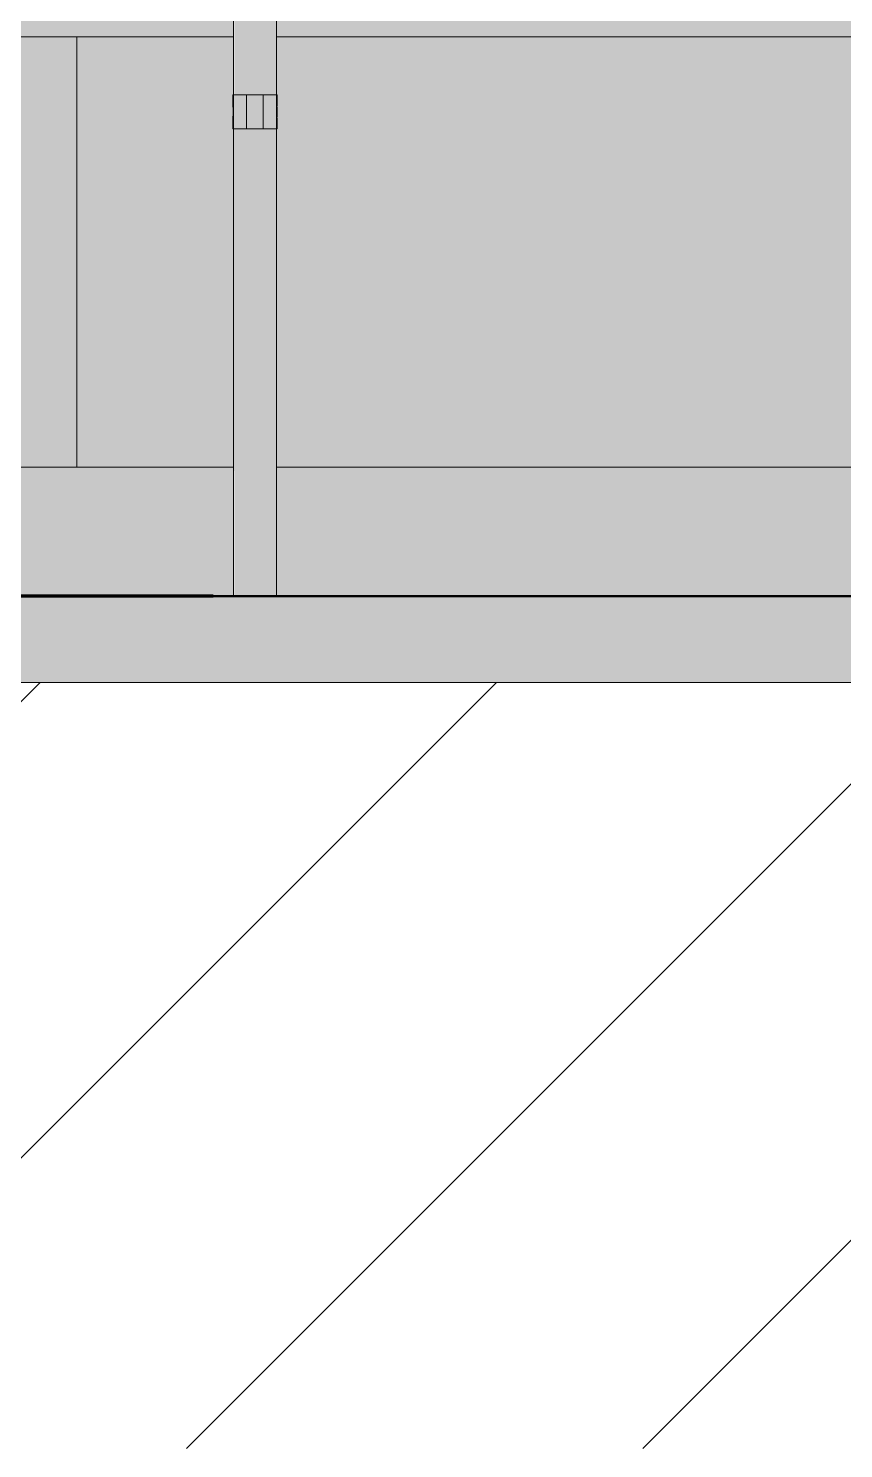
# Model space of a CAD drawing. Header units: millimetres. Extents: x -155050 to -36395, y -2753 to 7638.
# Drawn here: x -118805 to -116909, y -2731 to 570 of the extents above; entities that cross this region are included whole.
import ezdxf

# ---------------------------------------------------------------- set-up
doc = ezdxf.new("R2010")
doc.units = ezdxf.units.MM
for name, pattern in [('IMPORT-DASHED _3_', [19.05, 12.7, -6.35]), ('IMPORT-KAN_dest_PLNA', [31, 7, -6.5, 0, -6.5, 11, 0]), ('IMPORT-KANVBRDO', [20, 7, -6.5, 0, -6.5]), ('IMPORT-VODA_pitna_CARA08', [30, 7, -6.5, 0, -6.5, 7, -3]), ('IMPORT-VODVBRDO', [20, 7, -6.5, 0, -6.5])]:
    doc.linetypes.add(name, pattern=pattern)
for name, color, linetype, lineweight, true_color in [('---1 - PBS PNP-1', 1, 'Continuous', 35, 0xff0000), ('00_pL_hranice pozemku', 1, 'Continuous', 35, 0xff0000), ('00_pL_katastr-1', 150, 'Continuous', 35, 0x007fff), ('00_pL_OCHRANNE PASNO TEPLOVOD-1', 40, 'Continuous', 9, 0xffbf00), ('00_pL_přípoja voda-2', 4, 'IMPORT-VODA_pitna_CARA08', 35, 0x00ffff), ('00_pL_přípojka destova kanalizace-1', 7, 'IMPORT-KAN_dest_PLNA', 9, 0x3f7f3f), ('00_pL_přípojka destova kanalizace-2', 7, 'Continuous', 35, 0x3f7f3f), ('00_pL_přípojka destova kanalizace-3', 7, 'IMPORT-DASHED _3_', 35, 0x3f7f3f), ('00_pL_přípojka splaškova kanalizace-1', 7, 'Continuous', 35, 0xa55252), ('00_pL_přípojka splaškova kanalizace-2', 7, 'IMPORT-DASHED _3_', 35, 0xa55252), ('212_HK_situace_03_dwg-1', 40, 'Continuous', 9, 0xffbf00), ('A-FLOR-2', 7, 'Continuous', 9, 0x5200a5), ('A-GENM-1', 7, 'Continuous', 9, 0xf6eddd), ('A-GENM-2', 7, 'Continuous', 9, 0x646464), ('A-WALL-1', 7, 'Continuous', 9, 0xd7d5cb), ('A-WALL-2', 7, 'Continuous', 9, 0x004080), ('A-WALL-3', 7, 'Continuous', 9, 0xdeddc7), ('A-WALL-4', 7, 'Continuous', 9, 0x787878), ('hch kanal-1', 5, 'IMPORT-VODVBRDO', 9, 0x0000ff), ('hch kanal-3', 30, 'IMPORT-KANVBRDO', 9, 0xff7f00), ('Obrys', 2, 'Continuous', 9, 0xffff00), ('PDF7_0V - Voda návrh', 9, 'Continuous', 9, 0x808080), ('PDF7_36', 9, 'Continuous', 9, 0x808080), ('PDF7_GASNET PLYN STŘEDOTLAK', 9, 'Continuous', 9, 0x808080), ('PDF7_GASNET PLYN STŘEDOTLAK OCHRANNĚ PÁSMO', 7, 'Continuous', 9, 0xa5a552), ('PDF7_GP Budovy', 7, 'Continuous', 9, 0x260000), ('PDF7_GP Plotové linie', 7, 'Continuous', 9, 0x0052a5), ('PDF7_GP Veřejné osvětlení - lampy', 200, 'Continuous', 9, 0xbf00ff), ('PDF7_GP Výšky bodů', 7, 'Continuous', 9, 0x0052a5), ('PDF7_ISS CETIN Zaměřené a kótované vnitřní STP', 9, 'Continuous', 9, 0x808080), ('PDF7_ISS DEŠŤOVÁ KANALIZACE', 9, 'Continuous', 9, 0x808080), ('PDF7_ISS ELEKTRÁRNA OPATOVICE HORKOVOD', 9, 'Continuous', 9, 0x808080), ('PDF7_ISS ELEKTRÁRNA OPATOVICE TEPLOVOD', 9, 'Continuous', 9, 0x808080), ('PDF7_ISS KRÁLOVÉHRADECKÁ PROVOZNÍ SPLAŠKOVÁ KANALIZACE', 9, 'Continuous', 9, 0x808080), ('PDF7_ISS KRÁLOVÉHRADECKÁ PROVOZNÍ VODOVOD HL ŘAD', 9, 'Continuous', 9, 0x808080), ('PDF7_ISS TECHNICKÉ SLUŽBY HK VO', 9, 'Continuous', 9, 0x808080), ('PDF7_ISS ČEZ DISTRIBUCE NN NADZEMNÍ', 9, 'Continuous', 9, 0x808080), ('PDF7_ISS ČEZ DISTRIBUCE VN PODZEMNÍ', 9, 'Continuous', 9, 0x808080), ('PDF7_Slezské Předměstí_646971$0$21900', 7, 'Continuous', 9, 0x002600), ('PDF7_Slezské Předměstí_646971$0$21999', 7, 'Continuous', 9, 0x260000), ('PDF7_Slezské Předměstí_646971$0$23700', 9, 'Continuous', 9, 0x808080), ('PDF7_Znacky-kultury', 7, 'Continuous', 9, 0x29a500), ('PDF7_Znacky-kultury-2', 7, 'Continuous', 140, 0x29a500), ('Vlastní 1_A-DETL-GENF-1', 9, 'Continuous', 9, 0x808080)]:
    doc.layers.add(name, color=color, linetype=linetype, lineweight=lineweight, true_color=true_color)
for name, color, linetype, lineweight in [('00_pL_KOTY', 7, 'Continuous', 9), ('00_pL_stavajici objekty', 7, 'Continuous', 50), ('2966-1_navrh dispozice stroju-HK_dwg-1', 7, 'Continuous', 9), ('A-DETL-THIN', 7, 'Continuous', 9), ('A-WALL', 7, 'Continuous', 9), ('HK_TEREN_SESAZENI_dwg-1', 7, 'Continuous', 9), ('PDF4_Geometry', 7, 'Continuous', 9)]:
    doc.layers.add(name, color=color, linetype=linetype, lineweight=lineweight)

# ---------------------------------------------------------------- blocks, each defined once
blk = doc.blocks.new('2966-1_navrh dispozice stroju-HK_dwg-867852-Řez 3')
at = {"layer": 'Obrys'}
blk.add_line((138905, -750), (125160.4, -750), dxfattribs=at)
blk = doc.blocks.new('212_HK_situace_03_dwg__Oblique-904816-Řez 3')
at = {"layer": '00_pL_KOTY'}
blk.add_line((153148.2, -750), (153959.6, -750), dxfattribs=at)
blk = doc.blocks.new('212_HK_situace_03_dwg__U41-V25-Řez 3')
at = {"layer": '00_pL_přípojka destova kanalizace-2'}
for p, q in [((124532.2, -750), (124498.4, -750)), ((125678.4, -750), (125160.6, -750)), ((125478.4, -750), (125160.8, -750)), ((125388.4, -750), (125160.8, -750))]:
    blk.add_line(p, q, dxfattribs=at)
at = {"layer": '00_pL_přípojka destova kanalizace-3'}
blk.add_line((125588.4, -750), (125160.7, -750), dxfattribs=at)
blk = doc.blocks.new('212_HK_situace_03_dwg__U41-904832-Řez 3')
at = {"layer": '00_pL_přípojka splaškova kanalizace-1'}
for p, q in [((127023.7, -750), (125843.7, -750)), ((126823.6, -750), (126043.6, -750)), ((126733.6, -750), (126133.6, -750))]:
    blk.add_line(p, q, dxfattribs=at)
at = {"layer": '00_pL_přípojka splaškova kanalizace-2'}
blk.add_line((126933.7, -750), (125933.7, -750), dxfattribs=at)
blk = doc.blocks.new('212_HK_situace_03_dwg-886969-Řez 3')
at = {"layer": '---1 - PBS PNP-1'}
for p, q in [((124049.9, -750), (125755.3, -750)), ((153738.7, -750), (125771.1, -750))]:
    blk.add_line(p, q, dxfattribs=at)
at = {"layer": '00_pL_hranice pozemku'}
blk.add_line((124050.1, -750), (155026.4, -750), dxfattribs=at)
at = {"layer": '00_pL_katastr-1'}
for p, q in [((124050.1, -750), (155026.4, -750)), ((124050.1, -750), (155026.4, -750)), ((124050.1, -750), (155026.4, -750)), ((124050.1, -750), (138692.5, -750)), ((155026.4, -750), (124050.1, -750)), ((124050.1, -750), (155026.4, -750)), ((124050.1, -750), (155026.4, -750)), ((155026.4, -750), (124050.1, -750)), ((124050.1, -750), (155026.4, -750)), ((124050.1, -750), (155026.4, -750)), ((124050.1, -750), (155026.4, -750)), ((124050.1, -750), (155026.4, -750)), ((124050.1, -750), (155026.4, -750)), ((124644.4, -750), (155026.4, -750)), ((155026.4, -750), (125825.6, -750))]:
    blk.add_line(p, q, dxfattribs=at)
at = {"layer": '00_pL_katastr-1', "flags": 128}
for points in [[(155026.4, -750), (150295.3, -750), (148608.2, -750), (127976.2, -750), (124050.1, -750)], [(124050.1, -750), (127872.1, -750), (150295.3, -750), (151681.9, -750), (155026.4, -750)], [(124050.1, -750), (125825.6, -750), (124050.1, -750)], [(155026.4, -750), (125388.1, -750), (124050.1, -750)], [(124050.1, -750), (127773, -750), (151681.9, -750), (155026.4, -750)], [(124050.1, -750), (124337.2, -750), (124363.2, -750), (124388.7, -750), (126302.5, -750), (155026.4, -750)], [(155026.4, -750), (153442.5, -750), (153423.7, -750), (149311.7, -750), (145364.2, -750), (143250, -750), (124050.1, -750)], [(124337.2, -750), (126350.2, -750), (155026.4, -750)]]:
    blk.add_lwpolyline(points, dxfattribs=at)
at = {"layer": '00_pL_KOTY', "flags": 128}
blk.add_lwpolyline([(125805.5, -750), (125753.3, -750), (146207, -750), (146226.5, -750), (146207, -750), (150991.5, -750), (151011, -750)], dxfattribs=at)
at = {"layer": '00_pL_OCHRANNE PASNO TEPLOVOD-1'}
for p, q in [((155026.4, -750), (124050.1, -750)), ((124050.1, -750), (155026.4, -750)), ((155026.4, -750), (124050.1, -750))]:
    blk.add_line(p, q, dxfattribs=at)
at = {"layer": '00_pL_přípoja voda-2'}
blk.add_line((125052, -750), (139051.7, -750), dxfattribs=at)
at = {"layer": '00_pL_přípojka destova kanalizace-1', "flags": 128}
blk.add_lwpolyline([(126812, -750), (127006.1, -750), (127129, -750)], dxfattribs=at)
at = {"layer": '00_pL_přípojka destova kanalizace-2', "flags": 128}
blk.add_lwpolyline([(126879.3, -750), (127236.4, -750), (138905, -750)], dxfattribs=at)
at = {"layer": '00_pL_stavajici objekty'}
for p, q in [((155026.4, -750), (124050.1, -750)), ((124050.1, -750), (155026.4, -750)), ((155026.4, -750), (124050.1, -750)), ((124050.1, -750), (155026.4, -750)), ((124050.1, -750), (155026.4, -750))]:
    blk.add_line(p, q, dxfattribs=at)
at = {"layer": 'A-FLOR-2'}
blk.add_line((155026.4, -750), (124050.1, -750), dxfattribs=at)
at = {"layer": 'PDF4_Geometry'}
for p, q in [((124050.1, -750), (155026.4, -750)), ((124050.1, -750), (155026.4, -750)), ((124050.1, -750), (155026.4, -750)), ((124050.1, -750), (155026.4, -750)), ((124858.5, -750), (155026.4, -750)), ((155026.4, -750), (126039.6, -750))]:
    blk.add_line(p, q, dxfattribs=at)
at = {"layer": 'PDF4_Geometry', "flags": 128}
for points in [[(124050.1, -750), (124551.2, -750), (124577.2, -750), (124602.7, -750), (126516.5, -750), (155026.4, -750)], [(124050.1, -750), (126039.6, -750), (124050.1, -750)], [(155026.4, -750), (125602.1, -750), (124050.1, -750)], [(125602.1, -750), (124898.1, -750), (124770.5, -750), (124628.5, -750), (124618.6, -750), (124050.1, -750)], [(155026.4, -750), (153656.5, -750), (153637.8, -750), (149525.7, -750), (145578.2, -750), (143464, -750), (124050.1, -750)], [(124551.2, -750), (126564.2, -750), (155026.4, -750)]]:
    blk.add_lwpolyline(points, dxfattribs=at)
at = {"layer": 'PDF4_Geometry'}
for points in [[(125665.2, -750), (125533.5, -750), (125397.9, -750), (125258.4, -750)], [(125578.5, -750), (125538.2, -750), (125477.9, -750), (125397.9, -750)], [(125633.5, -750), (125583.4, -750), (125511.2, -750), (125416.9, -750)], [(125431.9, -750), (125487.4, -750), (125541.6, -750), (125594.5, -750)], [(125444.3, -750), (125536.9, -750), (125591.7, -750), (125608.7, -750)], [(125445.5, -750), (125512.4, -750), (125530.4, -750), (125499.3, -750)], [(125490.7, -750), (125583.8, -750), (125655.4, -750), (125705.3, -750)], [(125755.7, -750), (125727.4, -750), (125643.6, -750), (125504.3, -750)], [(125564.7, -750), (125627.6, -750), (125664.6, -750), (125675.6, -750)], [(125608.7, -750), (125625.7, -750), (125615.7, -750), (125578.5, -750)], [(125594.5, -750), (125590.2, -750), (125599.7, -750), (125623.2, -750)], [(125623.2, -750), (125646.6, -750), (125684.2, -750), (125736, -750)], [(125675.6, -750), (125686.6, -750), (125672.6, -750), (125633.5, -750)], [(125661.3, -750), (125785.5, -750), (125903.6, -750), (126015.6, -750)], [(125790, -750), (125763.4, -750), (125721.8, -750), (125665.2, -750)], [(125705.3, -750), (125767.2, -750), (125784, -750), (125755.7, -750)], [(125730.5, -750), (125721.7, -750), (125736.5, -750), (125775, -750)], [(125829.4, -750), (125772.4, -750), (125739.5, -750), (125730.5, -750)], [(125736, -750), (125818.1, -750), (125918.5, -750), (126037.4, -750)], [(125775, -750), (125819.5, -750), (125878.1, -750), (125950.8, -750)], [(125828.4, -750), (125829.5, -750), (125816.7, -750), (125790, -750)], [(126050.8, -750), (125978.5, -750), (125904.3, -750), (125828.4, -750)], [(126381.2, -750), (126188.6, -750), (126044.4, -750), (125948.8, -750)], [(125950.8, -750), (126023.5, -750), (126093.4, -750), (126160.2, -750)], [(126108.8, -750), (126066, -750), (126019.1, -750), (125968, -750)], [(126015.6, -750), (126099.8, -750), (126270.9, -750), (126528.6, -750)], [(126037.4, -750), (126156.3, -750), (126255.4, -750), (126334.8, -750)], [(126256.3, -750), (126191.7, -750), (126123.1, -750), (126050.8, -750)], [(126160.2, -750), (126216.7, -750), (126249.4, -750), (126258.4, -750)], [(126258.4, -750), (126267.4, -750), (126253.1, -750), (126215.5, -750)], [(126416.5, -750), (126402.2, -750), (126348.8, -750), (126256.3, -750)], [(126334.8, -750), (126403.5, -750), (126430.8, -750), (126416.5, -750)], [(126878.8, -750), (126804.8, -750), (126638.9, -750), (126381.2, -750)], [(126528.6, -750), (126684.9, -750), (126803.2, -750), (126883.4, -750)], [(126658.8, -750), (126786.7, -750), (126906.3, -750), (127017.8, -750)], [(126998.8, -750), (126928.5, -750), (126840.9, -750), (126735.9, -750)], [(127186.2, -750), (127099.4, -750), (126996.9, -750), (126878.8, -750)], [(126883.4, -750), (126963.6, -750), (127032.3, -750), (127089.4, -750)], [(127161.7, -750), (127123.2, -750), (127068.9, -750), (126998.8, -750)], [(127017.8, -750), (127129.3, -750), (127218.9, -750), (127286.8, -750)], [(127089.4, -750), (127150.6, -750), (127187.3, -750), (127199.6, -750)], [(127199.6, -750), (127211.9, -750), (127199.2, -750), (127161.7, -750)], [(127365.5, -750), (127343.3, -750), (127283.5, -750), (127186.2, -750)], [(127286.8, -750), (127361.6, -750), (127387.8, -750), (127365.5, -750)]]:
    blk.add_open_spline(points, degree=3, dxfattribs=at)
at = {"layer": 'PDF7_0V - Voda návrh'}
for p, q in [((126113, -750), (125794.2, -750)), ((126842.5, -750), (126510.2, -750)), ((127307.8, -750), (127640.1, -750))]:
    blk.add_line(p, q, dxfattribs=at)
at = {"layer": 'PDF7_0V - Voda návrh', "flags": 128}
blk.add_lwpolyline([(126510.2, -750), (126842.5, -750), (126310.8, -750), (125712.6, -750)], dxfattribs=at)
at = {"layer": 'PDF7_36', "flags": 128}
for points in [[(126776.9, -750), (125580.4, -750)], [(127710.9, -750), (126448.1, -750)], [(127497.7, -750), (126634, -750)]]:
    blk.add_lwpolyline(points, close=True, dxfattribs=at)
at = {"layer": 'PDF7_GASNET PLYN STŘEDOTLAK', "flags": 128}
for points in [[(126658.1, -750), (126392.2, -750), (126392.3, -750), (126059.9, -750), (126059.9, -750), (125794, -750), (126059.9, -750), (126059.9, -750), (126392.3, -750), (126392.2, -750)], [(126126.4, -750), (126126.4, -750)], [(126259.3, -750), (126259.3, -750)], [(127854.5, -750), (126990.4, -750)]]:
    blk.add_lwpolyline(points, close=True, dxfattribs=at)
at = {"layer": 'PDF7_GASNET PLYN STŘEDOTLAK OCHRANNĚ PÁSMO', "flags": 128}
for points in [[(125727.3, -750), (125527.9, -750)], [(125528.5, -750), (125727.9, -750)], [(125993.1, -750), (125793.7, -750)], [(125794.4, -750), (125993.8, -750)], [(126325.4, -750), (126126.1, -750)], [(126126.7, -750), (126326.1, -750)], [(126591.3, -750), (126391.9, -750)], [(126392.6, -750), (126592, -750)], [(126923.6, -750), (126724.2, -750)], [(126724.9, -750), (126924.3, -750)], [(126990.7, -750), (127190.1, -750)], [(127255.9, -750), (127056.6, -750)], [(127521.8, -750), (127322.4, -750)], [(127323.1, -750), (127522.5, -750)]]:
    blk.add_lwpolyline(points, close=True, dxfattribs=at)
at = {"layer": 'PDF7_GP Budovy'}
for p, q in [((124050.1, -750), (155026.4, -750)), ((155026.4, -750), (124050.1, -750)), ((124050.1, -750), (155026.4, -750)), ((155026.4, -750), (124050.1, -750))]:
    blk.add_line(p, q, dxfattribs=at)
at = {"layer": 'PDF7_GP Plotové linie', "flags": 128}
blk.add_lwpolyline([(124050.1, -750), (124396.7, -750), (126457.1, -750), (128451.1, -750), (130445.1, -750), (132439, -750), (134433, -750), (136559.9, -750), (138553.9, -750), (140614.3, -750), (142608.3, -750), (144602.2, -750), (146596.2, -750), (148789.6, -750), (150783.6, -750), (152777.5, -750), (154771.5, -750), (155026.4, -750)], dxfattribs=at)
at = {"layer": 'PDF7_GP Veřejné osvětlení - lampy'}
blk.add_line((126802.9, -750), (126337.6, -750), dxfattribs=at)
blk.add_line((126802.9, -750), (126337.6, -750), dxfattribs=at)
at = {"layer": 'PDF7_GP Veřejné osvětlení - lampy', "flags": 128}
blk.add_lwpolyline([(127499.6, -750), (126753.1, -750)], close=True, dxfattribs=at)
at = {"layer": 'PDF7_GP Výšky bodů', "flags": 128}
for points in [[(125984.1, -750), (126050.6, -750), (125851.2, -750), (125917.7, -750), (125917.7, -750), (125851.2, -750), (125784.8, -750), (125718.3, -750), (125718.3, -750), (125651.8, -750), (125651.8, -750), (125651.8, -750)], [(125917.8, -750), (126183.6, -750), (125917.7, -750), (126050.7, -750)], [(126383.1, -750), (126449.6, -750), (126516, -750), (126516, -750), (126516.1, -750), (126516.1, -750), (126449.6, -750), (126383.2, -750), (126117.3, -750), (126250.3, -750)], [(126649, -750), (126782, -750), (126383.2, -750)], [(127431.9, -750), (127564.9, -750), (127365.5, -750), (127365.5, -750), (127365.5, -750), (127299.1, -750), (127232.6, -750), (127166.2, -750), (127166.1, -750), (127166.1, -750), (127166.1, -750)], [(127365.6, -750), (127697.9, -750), (127365.6, -750), (127498.5, -750)]]:
    blk.add_lwpolyline(points, dxfattribs=at)
at = {"layer": 'PDF7_ISS CETIN Zaměřené a kótované vnitřní STP'}
for p, q in [((125582.7, -750), (125305.4, -750)), ((125305.4, -750), (125582.7, -750)), ((125842.2, -750), (125564.8, -750)), ((125564.8, -750), (125842.2, -750)), ((126181.6, -750), (125904.2, -750)), ((125904.2, -750), (126181.6, -750)), ((126373.3, -750), (126095.9, -750)), ((126095.9, -750), (126373.3, -750)), ((127111.5, -750), (126834.1, -750)), ((126834.1, -750), (127111.5, -750)), ((127370.9, -750), (127093.6, -750)), ((127093.6, -750), (127370.9, -750))]:
    blk.add_line(p, q, dxfattribs=at)
at = {"layer": 'PDF7_ISS CETIN Zaměřené a kótované vnitřní STP', "flags": 128}
for points in [[(125598.5, -750), (124933.9, -750), (124069.8, -750), (124933.9, -750)], [(126595.5, -750), (126063.8, -750), (126595.5, -750), (127127.2, -750)]]:
    blk.add_lwpolyline(points, close=True, dxfattribs=at)
at = {"layer": 'PDF7_ISS DEŠŤOVÁ KANALIZACE'}
for p, q in [((125911.4, -750), (125615.2, -750)), ((126980, -750), (125850.1, -750)), ((126668.3, -750), (126453.1, -750)), ((126700.1, -750), (126826.3, -750)), ((127006.1, -750), (126812, -750)), ((128106.4, -750), (127042.8, -750))]:
    blk.add_line(p, q, dxfattribs=at)
at = {"layer": 'PDF7_ISS DEŠŤOVÁ KANALIZACE', "flags": 128}
for points in [[(125513.9, -750), (126045.7, -750), (126444.5, -750)], [(125769.8, -750), (125969.2, -750), (125969.3, -750)], [(126367.9, -750), (126035.7, -750), (125769.9, -750)], [(126245.2, -750), (126112.2, -750), (126311.5, -750)]]:
    blk.add_lwpolyline(points, dxfattribs=at)
blk.add_lwpolyline([(127128.9, -750), (127006.1, -750)], close=True, dxfattribs=at)
at = {"layer": 'PDF7_ISS ELEKTRÁRNA OPATOVICE HORKOVOD', "flags": 128}
for points in [[(126825.2, -750), (126825.1, -750), (125562.3, -750), (126825.1, -750)], [(125761.1, -750), (125894.1, -750), (125893.9, -750), (125893.8, -750), (125760.9, -750), (125893.8, -750), (125893.9, -750), (125894.1, -750)], [(125761, -750), (125893.9, -750), (125960.4, -750), (125893.9, -750)], [(125761, -750), (125893.9, -750), (125960.4, -750), (125893.9, -750)], [(125826.8, -750), (125893.3, -750), (125893.2, -750), (125893, -750), (125826.6, -750), (125893, -750), (125893.2, -750), (125893.3, -750)], [(125826.7, -750), (125893.2, -750), (125959.6, -750), (125893.2, -750)], [(125826.7, -750), (125893.2, -750), (125959.7, -750), (125893.2, -750)], [(126690.3, -750), (125892.7, -750), (125892.9, -750), (125892.7, -750)], [(125959.6, -750), (125893, -750)], [(125959.7, -750), (125893.3, -750)], [(125893.5, -750), (125893.5, -750)], [(125893.6, -750), (125893.7, -750)], [(125960.3, -750), (125893.8, -750)], [(125960.5, -750), (125894.1, -750)], [(125894.2, -750), (125894.3, -750)], [(125894.3, -750), (125894.6, -750)], [(126759, -750), (126825.4, -750)], [(126958.5, -750), (126825.6, -750), (126759.1, -750), (126825.6, -750)], [(126759.2, -750), (126825.7, -750)], [(126958.5, -750), (126825.6, -750), (126759.2, -750), (126825.6, -750)], [(126825.3, -750), (126825.3, -750)], [(126958.4, -750), (126825.4, -750), (126825.6, -750), (126825.7, -750), (126958.6, -750), (126825.7, -750), (126825.6, -750), (126825.4, -750)], [(126826.3, -750), (126892.7, -750)], [(126959.3, -750), (126892.8, -750), (126826.3, -750), (126892.8, -750)], [(126959.2, -750), (126892.8, -750), (126826.3, -750), (126892.8, -750)], [(126826.4, -750), (126892.9, -750)], [(126827, -750), (126893.4, -750)], [(126827.1, -750), (126960.1, -750)], [(127026.5, -750), (126960, -750), (126827.1, -750), (126960, -750)], [(127026.5, -750), (126960, -750), (126827.1, -750), (126960, -750)], [(127155.5, -750), (126889.7, -750)], [(126892.4, -750), (126892.3, -750)], [(126892.5, -750), (126892.5, -750)], [(126959.2, -750), (126892.7, -750), (126892.8, -750), (126892.9, -750), (126959.3, -750), (126892.9, -750), (126892.8, -750), (126892.7, -750)], [(126893.1, -750), (126893, -750)], [(126893.3, -750), (126893.2, -750)], [(127026.4, -750), (126893.4, -750), (126960, -750), (126960.1, -750), (127026.5, -750), (126960.1, -750), (126960, -750), (126893.4, -750)], [(126894.2, -750), (126960.6, -750)], [(127093.6, -750), (126960.7, -750), (126894.2, -750), (126960.7, -750)], [(127093.7, -750), (126960.8, -750), (126894.3, -750), (126960.8, -750)], [(126894.4, -750), (126960.9, -750)], [(126894.9, -750), (127027.8, -750)], [(127094.4, -750), (127027.9, -750), (126895, -750), (127027.9, -750)], [(126960.3, -750), (126960.2, -750)], [(126960.5, -750), (126960.4, -750)], [(127093.6, -750), (126960.6, -750), (126960.7, -750), (126960.9, -750), (127093.8, -750), (126960.9, -750), (126960.7, -750), (126960.6, -750)], [(127027.5, -750), (126961, -750)], [(126961.5, -750), (127028.1, -750)], [(127094.4, -750), (127028, -750), (126961.5, -750), (127028, -750)], [(126962.1, -750), (127028.5, -750)], [(127161.6, -750), (127095.2, -750), (126962.2, -750), (127095.2, -750)], [(127161.6, -750), (127028.7, -750), (126962.2, -750), (127028.7, -750)], [(126962.3, -750), (127095.3, -750)], [(127027.7, -750), (127027.6, -750)], [(127094.3, -750), (127027.8, -750), (127027.9, -750), (127028.1, -750), (127094.5, -750), (127028.1, -750), (127027.9, -750), (127027.8, -750)], [(127028.3, -750), (127028.2, -750)], [(127028.4, -750), (127028.4, -750)], [(127161.5, -750), (127028.5, -750), (127095.1, -750), (127095.3, -750), (127161.7, -750), (127095.3, -750), (127095.1, -750), (127028.5, -750)], [(127029.3, -750), (127095.7, -750)], [(127228.8, -750), (127095.9, -750), (127029.4, -750), (127095.9, -750)], [(127162.3, -750), (127095.9, -750), (127029.4, -750), (127095.9, -750)], [(127029.5, -750), (127096, -750)], [(127030.1, -750), (127163, -750)], [(127229.5, -750), (127163.1, -750), (127030.1, -750), (127163.1, -750)], [(127030.2, -750), (127163.2, -750)], [(127229.6, -750), (127163.1, -750), (127030.2, -750), (127163.1, -750)], [(127095.5, -750), (127095.4, -750)], [(127095.6, -750), (127095.6, -750)], [(127162.3, -750), (127095.7, -750), (127095.9, -750), (127096, -750), (127228.9, -750), (127096, -750), (127095.9, -750), (127095.7, -750)], [(127096.2, -750), (127096.1, -750)], [(127162.8, -750), (127096.3, -750)], [(127097.3, -750), (127163.7, -750)], [(127296.7, -750), (127163.8, -750), (127097.3, -750), (127163.8, -750)], [(127097.4, -750), (127230.4, -750)], [(127296.8, -750), (127163.8, -750), (127097.4, -750), (127163.8, -750)], [(127229.5, -750), (127163, -750), (127163.1, -750), (127163.2, -750), (127229.6, -750), (127163.2, -750), (127163.1, -750), (127163, -750)], [(127163.4, -750), (127163.3, -750)], [(127163.6, -750), (127163.5, -750)], [(127296.7, -750), (127163.7, -750), (127163.8, -750), (127230.4, -750), (127296.8, -750), (127230.4, -750), (127163.8, -750), (127163.7, -750)], [(127164.5, -750), (127230.9, -750)], [(127297.5, -750), (127231, -750), (127164.5, -750), (127231, -750)], [(127297.5, -750), (127231.1, -750), (127164.6, -750), (127231.1, -750)], [(127164.7, -750), (127231.2, -750)], [(127230.6, -750), (127230.5, -750)], [(127230.8, -750), (127230.7, -750)], [(127297.4, -750), (127230.9, -750), (127231, -750), (127231.2, -750), (127297.6, -750), (127231.2, -750), (127231, -750), (127230.9, -750)]]:
    blk.add_lwpolyline(points, close=True, dxfattribs=at)
at = {"layer": 'PDF7_ISS ELEKTRÁRNA OPATOVICE TEPLOVOD', "flags": 128}
for points in [[(125464.1, -750), (125332.4, -750), (125467.8, -750), (125332.4, -750), (125731.2, -750), (126131.1, -750), (125731.2, -750), (125332.4, -750)], [(125729.9, -750), (125731.2, -750), (125733.6, -750), (125731.2, -750)], [(125995.7, -750), (126131.1, -750), (125999.5, -750), (126131.1, -750)], [(127393.8, -750), (126529.9, -750)]]:
    blk.add_lwpolyline(points, close=True, dxfattribs=at)
at = {"layer": 'PDF7_ISS KRÁLOVÉHRADECKÁ PROVOZNÍ SPLAŠKOVÁ KANALIZACE'}
for p, q in [((125770.7, -750), (125670.6, -750)), ((125670.6, -750), (125770.7, -750))]:
    blk.add_line(p, q, dxfattribs=at)
at = {"layer": 'PDF7_ISS KRÁLOVÉHRADECKÁ PROVOZNÍ SPLAŠKOVÁ KANALIZACE', "flags": 128}
for points in [[(124931, -750), (125329.8, -750), (125595.6, -750), (125329.8, -750)], [(126127.4, -750), (126924.9, -750)], [(127323.7, -750), (127722.5, -750), (128054.9, -750), (127722.5, -750)]]:
    blk.add_lwpolyline(points, close=True, dxfattribs=at)
at = {"layer": 'PDF7_ISS KRÁLOVÉHRADECKÁ PROVOZNÍ VODOVOD HL ŘAD', "flags": 128}
for points in [[(125597.5, -750), (126461.6, -750)], [(127059.8, -750), (126793.9, -750), (127259.2, -750), (127658, -750), (127259.2, -750), (126793.9, -750)], [(127059.7, -750), (126793.9, -750)]]:
    blk.add_lwpolyline(points, close=True, dxfattribs=at)
at = {"layer": 'PDF7_ISS TECHNICKÉ SLUŽBY HK VO', "flags": 128}
for points in [[(155026.4, -750), (124933.8, -750), (124050.1, -750)], [(124050.1, -750), (125133.4, -750), (155026.4, -750)]]:
    blk.add_lwpolyline(points, dxfattribs=at)
blk.add_lwpolyline([(128389.5, -750), (126528.5, -750), (125398.6, -750), (126528.5, -750)], close=True, dxfattribs=at)
at = {"layer": 'PDF7_ISS ČEZ DISTRIBUCE NN NADZEMNÍ', "flags": 128}
for points in [[(125129.6, -750), (125993.7, -750)], [(125993.8, -750), (125129.8, -750)], [(125794.4, -750), (125927.3, -750), (125594.9, -750), (125329, -750), (125329.1, -750), (125196.2, -750), (125329.1, -750), (125329, -750), (125594.9, -750), (125927.3, -750)], [(125794.3, -750), (125927.3, -750)], [(126591.9, -750), (126326.1, -750)], [(126857.8, -750), (126724.9, -750)], [(127190.1, -750), (126924.3, -750)]]:
    blk.add_lwpolyline(points, close=True, dxfattribs=at)
at = {"layer": 'PDF7_ISS ČEZ DISTRIBUCE VN PODZEMNÍ', "flags": 128}
blk.add_lwpolyline([(124050.1, -750), (125395, -750), (126325.5, -750), (125395, -750)], dxfattribs=at)
for points in [[(127389, -750), (127521.9, -750), (127123.1, -750), (126923.6, -750), (126923.7, -750), (126790.8, -750), (126923.7, -750), (126923.6, -750), (127123.1, -750), (127521.9, -750)], [(127256, -750), (127388.9, -750), (127521.9, -750), (127388.9, -750), (127521.9, -750), (127388.9, -750)], [(127256, -750), (127388.9, -750)]]:
    blk.add_lwpolyline(points, close=True, dxfattribs=at)
at = {"layer": 'PDF7_Slezské Předměstí_646971$0$21900'}
blk.add_line((124050.1, -750), (155026.4, -750), dxfattribs=at)
blk.add_line((124050.1, -750), (155026.4, -750), dxfattribs=at)
blk.add_line((124050.1, -750), (155026.4, -750), dxfattribs=at)
at = {"layer": 'PDF7_Slezské Předměstí_646971$0$21900', "flags": 128}
for points in [[(155026.4, -750), (151783.1, -750), (127922, -750), (124050.1, -750)], [(124050.1, -750), (127988.1, -750), (150453.5, -750), (155026.4, -750)], [(155026.4, -750), (138819.7, -750), (124050.1, -750)], [(124563.9, -750), (126557.8, -750), (155026.4, -750)], [(155026.4, -750), (126493.3, -750), (124632.3, -750)]]:
    blk.add_lwpolyline(points, dxfattribs=at)
at = {"layer": 'PDF7_Slezské Předměstí_646971$0$21999'}
blk.add_line((124050.1, -750), (155026.4, -750), dxfattribs=at)
at = {"layer": 'PDF7_Slezské Předměstí_646971$0$21999', "flags": 128}
blk.add_lwpolyline([(155026.4, -750), (148725.1, -750), (128120.7, -750), (124050.1, -750)], dxfattribs=at)
at = {"layer": 'PDF7_Slezské Předměstí_646971$0$23700', "flags": 128}
for points in [[(155026.4, -750), (133270.3, -750), (124962.1, -750), (124962.7, -750)], [(124962.7, -750), (126225.5, -750), (126225.4, -750), (133337.1, -750), (155026.4, -750)]]:
    blk.add_lwpolyline(points, dxfattribs=at)
at = {"layer": 'PDF7_Znacky-kultury'}
for p, q in [((125651.5, -750), (124844.4, -750)), ((125817.4, -750), (124927.4, -750)), ((126541.5, -750), (125651.5, -750)), ((126624.5, -750), (125817.4, -750))]:
    blk.add_line(p, q, dxfattribs=at)
at = {"layer": 'PDF7_Znacky-kultury-2'}
blk.add_line((125931.8, -750), (125158.7, -750), dxfattribs=at)
for name in ['212_HK_situace_03_dwg__U41-V25-Řez 3', '212_HK_situace_03_dwg__U41-904832-Řez 3']:
    blk.add_blockref(name, (0, 0))
at = {"extrusion": (0, 0, -1)}
blk.add_blockref('212_HK_situace_03_dwg__Oblique-904816-Řez 3', (-279307.2, 0), dxfattribs=at)
blk = doc.blocks.new('HK_TEREN_SESAZENI_dwg_fgvzhj-918100-Řez 3')
at = {"layer": 'hch kanal-1'}
blk.add_line((125160.4, -750), (138905, -750), dxfattribs=at)
at = {"layer": 'hch kanal-3'}
blk.add_line((124050.1, -750), (130797, -750), dxfattribs=at)
at = {"layer": 'hch kanal-3', "flags": 128}
blk.add_lwpolyline([(124050.1, -750), (131480.6, -750), (130797, -750), (129823.2, -750), (138905, -750)], dxfattribs=at)
blk = doc.blocks.new('HK_TEREN_SESAZENI_dwg-918098-Řez 3')
blk.add_blockref('HK_TEREN_SESAZENI_dwg_fgvzhj-918100-Řez 3', (0, 0))

msp = doc.modelspace()

# ---------------------------------------------------------------- hatches: boundary and pattern name
at = {"layer": 'A-GENM-1'}
h = msp.add_hatch(color=256, dxfattribs=at)
h.paths.add_polyline_path([(-118321, -750), (-118277.7, -750), (-118277.7, 336.1), (-118327.7, 336.1), (-118326, -750), (-118325.2, -750)])
h.paths.add_polyline_path([(-118321, 415.6), (-118277.7, 415.6), (-118277.7, 2395), (-118327.7, 2395), (-118326, 415.6), (-118323.2, 415.6)])
h.paths.add_polyline_path([(-118284.8, 2474.5), (-118277.7, 2474.5), (-118278.2, 4453.8), (-118327.7, 4453.8), (-118326, 2474.5), (-118287.5, 2474.5)])
h.paths.add_polyline_path([(-118313.2, 4533.3), (-118277.7, 4533.7), (-118279.4, 4693.5), (-118327.7, 4691.9), (-118326, 4533.3), (-118315.6, 4533.3)])
for points in [[(-118266.9, -750), (-118227.7, -750), (-118229.4, 336.1), (-118258.6, 336.1), (-118257.9, 415.6), (-118227.7, 415.6), (-118229.4, 2395), (-118258.6, 2395), (-118257.9, 2474.5), (-118227.7, 2474.5), (-118229.4, 4453.8), (-118258.6, 4453.8), (-118257.9, 4533.3), (-118227.7, 4533.7), (-118229.4, 4693.5), (-118277.7, 4693.5), (-118277.4, 4533.3), (-118259, 4533.3), (-118260, 4453.8), (-118277.7, 4453.8), (-118277.7, 2474.5), (-118259, 2474.5), (-118260, 2395), (-118277.7, 2394.3), (-118277.7, 415.6), (-118259, 415.6), (-118260, 336.1), (-118277.7, 336.1), (-118277.7, -750)], [(-118323.2, 336.1), (-118297.8, 336.1), (-118297.8, 415.6), (-118329.3, 415.6), (-118327.8, 336.1)], [(-118297.6, 336.1), (-118259.4, 336.1), (-118260, 415.6), (-118297.6, 415.6), (-118297.6, 347.3)], [(-118259.2, 336.1), (-118259, 336.1), (-118259.4, 336.1)], [(-118258.2, 336.1), (-118257.9, 336.1), (-118258.4, 336.1)]]:
    msp.add_hatch(color=256, dxfattribs=at).paths.add_polyline_path(points)
h = msp.add_hatch(color=256, dxfattribs=at)
h.paths.add_polyline_path([(-118227, 336.1), (-118226.2, 336.1), (-118226.7, 347.3)])
h.paths.add_polyline_path([(-118246.8, 336.1), (-118227, 336.1), (-118227, 415.6), (-118257.9, 415.6), (-118257.9, 336.1)])
at = {"layer": 'A-WALL-1'}
msp.add_hatch(color=256, dxfattribs=at).paths.add_polyline_path([(-118877.7, -450), (-118692.3, -450), (-118692.3, 550), (-118892.3, 550), (-118892.3, -450)])
h = msp.add_hatch(color=256, dxfattribs=at)
h.paths.add_polyline_path([(-118692.3, -450), (-118327.7, -450), (-118327.7, 550), (-118692.3, 550), (-118692.3, -391.5)])
h.paths.add_polyline_path([(-116384.5, -450), (-112530.1, -450), (-112530.1, 550), (-118227.7, 550), (-118227.7, -450), (-116626.5, -450)])
at = {"layer": 'A-WALL-2'}
h = msp.add_hatch(color=256, dxfattribs=at)
h.paths.add_polyline_path([(-118892.3, 550), (-118327.7, 550), (-118327.7, 1700), (-118892.3, 1700), (-118892.3, 716.7)])
h.paths.add_polyline_path([(-115658.5, 550), (-112508.8, 550), (-112508.8, 1700), (-118227.7, 1700), (-118227.7, 550), (-115719, 550)])
h.paths.add_polyline_path([(-113480.5, 589.8), (-117971.1, 589.8), (-117971.1, 1600), (-112971.1, 1600), (-112971.1, 589.8), (-113359.5, 589.8)])
at = {"layer": 'A-WALL-3'}
h = msp.add_hatch(color=256, dxfattribs=at)
h.paths.add_polyline_path([(-118877.7, -750), (-118327.7, -750), (-118327.7, -450), (-118877.7, -450)])
h.paths.add_polyline_path([(-90974.3, -750), (-90966.3, -750), (-90966.3, -450), (-91494.9, -450), (-91494.9, -750), (-91095.3, -750)])
h.paths.add_polyline_path([(-118227.7, -750), (-105401.7, -750), (-105401.7, -736), (-104777.1, -736), (-104777.1, -750), (-99427.9, -750), (-99427.9, -450), (-118227.7, -450), (-118227.7, -699.3)])
h.paths.add_polyline_path([(-93525.3, -750), (-93525.3, -600.8), (-94171.3, -600.8), (-94171.3, -450), (-94642.9, -450), (-94642.9, -750), (-93636.3, -750)])
h.paths.add_polyline_path([(-93021.3, -600), (-91594.9, -600), (-91594.9, -450), (-93021.3, -450), (-93021.3, -585.8)])
at = {"layer": 'A-WALL-4'}
h = msp.add_hatch(color=256, dxfattribs=at)
h.paths.add_polyline_path([(-112028.5, -950), (-105689, -950), (-105689, -831), (-105401.7, -831), (-105401.7, -750), (-119146.3, -750), (-119146.3, -831), (-118859.6, -831), (-118859.6, -950), (-112270.5, -950)])
h.paths.add_polyline_path([(-94120.3, -950), (-93675.3, -950), (-93675.3, -750), (-94642.9, -750), (-94642.9, -926.7), (-99427.9, -926.7), (-99427.9, -750), (-104777.1, -750), (-104776.6, -831), (-104489.8, -831), (-104489.8, -950), (-94642.9, -950)])
at = {"layer": 'Vlastní 1_A-DETL-GENF-1'}
h = msp.add_hatch(dxfattribs=at)
h.set_pattern_fill('FP_2', color=256, style=0, pattern_type=2)
h.set_pattern_definition([(45, (-107520.7, -300), (-530.33, 530.33), [])])
h.paths.add_polyline_path([(-120256.6, -2731), (-89280.3, -2731), (-89280.3, -950), (-120256.6, -950), (-120256.6, -2238.4)])

# ---------------------------------------------------------------- linework, layer by layer
at = {"layer": 'A-DETL-THIN'}
msp.add_line((-89280.3, -950), (-120256.6, -950), dxfattribs=at)
at = {"layer": 'A-GENM-2'}
for p, q in [((-118327.7, 4693.5), (-118327.7, -750)), ((-118227.7, -750), (-118227.7, 4693.5)), ((-118329.3, 415.6), (-118329.3, 389.8)), ((-118297.8, 415.6), (-118329.3, 415.6)), ((-118298, 415.6), (-118298, 336.1)), ((-118297.9, 415.6), (-118298, 415.6)), ((-118297.6, 415.6), (-118298, 415.6)), ((-118259.4, 415.6), (-118297.6, 415.6)), ((-118258.8, 415.6), (-118259.4, 415.6)), ((-118259.4, 415.6), (-118259.4, 336.1)), ((-118258.6, 415.6), (-118259, 415.6)), ((-118258.8, 415.6), (-118257.9, 415.6)), ((-118226.1, 415.6), (-118257.9, 415.6)), ((-118226.1, 389.8), (-118226.1, 415.6)), ((-118329.3, 361.9), (-118329.3, 336.1)), ((-118329.3, 336.1), (-118297.8, 336.1)), ((-118298, 336.1), (-118297.6, 336.1)), ((-118298, 336.1), (-118297.9, 336.1)), ((-118297.6, 336.1), (-118259.4, 336.1)), ((-118259.4, 336.1), (-118258.8, 336.1)), ((-118259, 336.1), (-118258.6, 336.1)), ((-118257.9, 336.1), (-118258.8, 336.1)), ((-118257.9, 336.1), (-118226.1, 336.1)), ((-118226.1, 336.1), (-118226.1, 361.9))]:
    msp.add_line(p, q, dxfattribs=at)
for points, knots in [([(-118329.2, 391.4), (-118329.3, 391.1), (-118329.3, 390.2), (-118329.3, 388.6), (-118329.2, 386.5), (-118329, 384.2), (-118328.9, 381.5), (-118328.7, 378.5), (-118328.7, 375.1), (-118328.8, 371.6), (-118328.9, 368.7), (-118329.1, 366.7), (-118329.2, 365.2), (-118329.2, 363.9), (-118329.3, 362.4), (-118329.3, 361.2), (-118329.2, 360.5), (-118329.2, 360.4)], [0.1111111, 0.1111111, 0.1111111, 0.1111111, 0.1666667, 0.2222222, 0.2777778, 0.3333333, 0.3888889, 0.4444444, 0.5138889, 0.5833333, 0.6527778, 0.6875, 0.7222222, 0.7569444, 0.7916667, 0.8611111, 0.8888889, 0.8888889, 0.8888889, 0.8888889]), ([(-118226.1, 363.2), (-118226.1, 363.8), (-118226.2, 365.2), (-118226.4, 367.6), (-118226.5, 370.2), (-118226.6, 373.2), (-118226.7, 376.6), (-118226.6, 380.1), (-118226.4, 383), (-118226.3, 385), (-118226.2, 386.5), (-118226.2, 387.7), (-118226.1, 388.3), (-118226.1, 388.5)], [0.2222222, 0.2222222, 0.2222222, 0.2222222, 0.2777778, 0.3333333, 0.3888889, 0.4444444, 0.5138889, 0.5833333, 0.6527778, 0.6875, 0.7222222, 0.7569444, 0.7777778, 0.7777778, 0.7777778, 0.7777778])]:
    msp.add_open_spline(points, degree=3, knots=knots, dxfattribs=at)
for points in [[(-118226.2, 391.4), (-118226.3, 392), (-118226.5, 392.4), (-118226.8, 392.4)], [(-118226.8, 359.4), (-118226.7, 359.4), (-118226.4, 359.6), (-118226.2, 360), (-118226.2, 360.4)]]:
    msp.add_open_spline(points, degree=3, dxfattribs=at)
at = {"layer": 'A-WALL'}
for p, q in [((-118892.3, 550), (-118327.7, 550)), ((-118692.3, 550), (-118692.3, -450)), ((-118227.7, 550), (-99427.9, 550)), ((-112530.1, 550), (-118227.7, 550)), ((-118892.3, -450), (-118327.7, -450)), ((-118227.7, -450), (-103416.3, -450)), ((-105401.7, -750), (-119146.3, -750))]:
    msp.add_line(p, q, dxfattribs=at)

# ---------------------------------------------------------------- block references
at = {"layer": '212_HK_situace_03_dwg-1'}
msp.add_blockref('212_HK_situace_03_dwg-886969-Řez 3', (-244306.7, 0), dxfattribs=at)
at = {"layer": '2966-1_navrh dispozice stroju-HK_dwg-1'}
msp.add_blockref('2966-1_navrh dispozice stroju-HK_dwg-867852-Řez 3', (-244306.7, 0), dxfattribs=at)
at = {"layer": 'HK_TEREN_SESAZENI_dwg-1'}
msp.add_blockref('HK_TEREN_SESAZENI_dwg-918098-Řez 3', (-244306.7, 0), dxfattribs=at)

doc.saveas('drawing.dxf')
